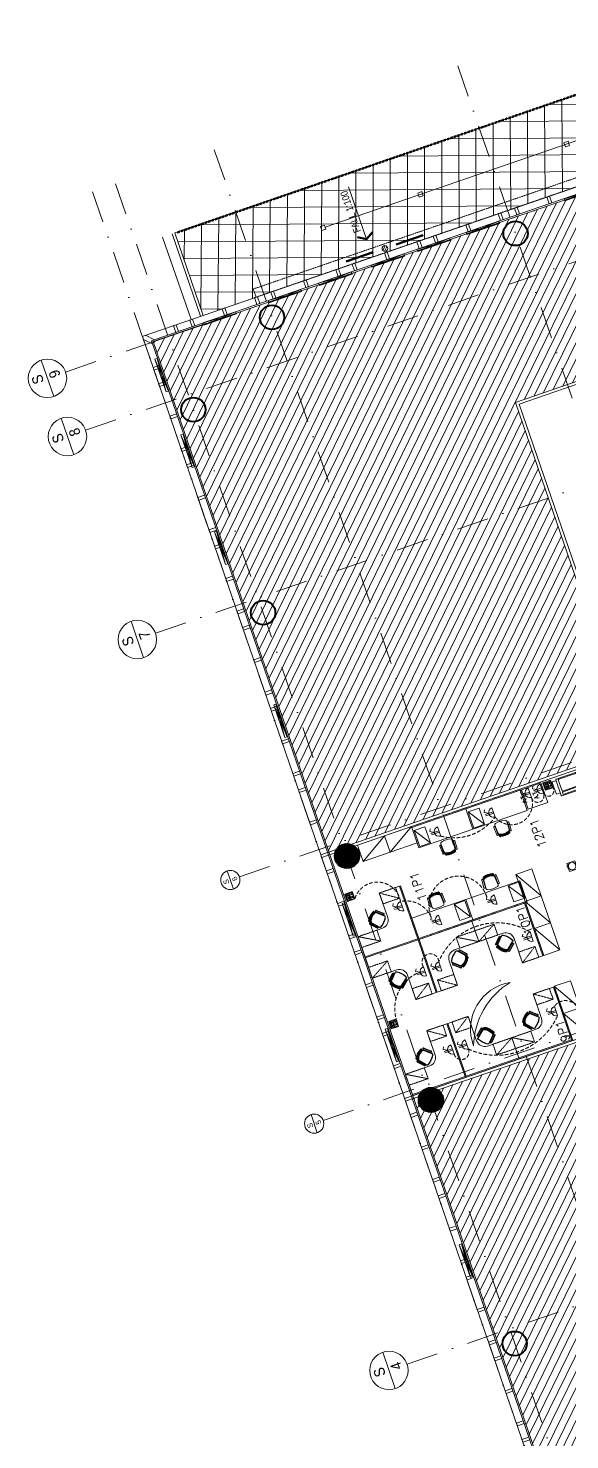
# Model space of a CAD drawing. Extents: x 760773 to 1075934, y 719259 to 1013331.
# Drawn here: x 975917 to 994841, y 839003 to 888305 of the extents above; entities that cross this region are included whole.
import ezdxf
from ezdxf.enums import TextEntityAlignment as Align

# ---------------------------------------------------------------- set-up
doc = ezdxf.new("R2010")
doc.units = 0
doc.header["$MEASUREMENT"] = 0
for name, pattern in [('DGN2', [0.82956, 0.41478, -0.41478]), ('DGN3', [1.24434, 0.8295600000000001, -0.41478]), ('DGN4', [1.1161312, 0.5580656, -0.2790328, 0, -0.2790328]), ('HIDDEN', [0.375, 0.25, -0.125])]:
    doc.linetypes.add(name, pattern=pattern)
for name, color, linetype in [('2', 7, 'Continuous'), ('5', 7, 'Continuous'), ('a-hatch', 5, 'Continuous'), ('e-b-shell', 253, 'Continuous'), ('LEGEND', 7, 'Continuous'), ('PS1-CIRCUIT', 1, 'HIDDEN'), ('PS1-SOCKET', 1, 'Continuous'), ('SOCKET', 1, 'Continuous')]:
    doc.layers.add(name, color=color, linetype=linetype)
for name, color, linetype, lineweight in [('27', 7, 'Continuous', 0), ('72471 FF-FUR', 9, 'Continuous', 30), ('A-Glaz', 5, 'Continuous', 30), ('A-WALL', 2, 'Continuous', 0), ('A-WALL-MEET', 2, 'Continuous', 0), ('AC-DIFF-HL', 7, 'Continuous', 0), ('OFFICE LEVEL 8-INT SLAB', 7, 'Continuous', 0), ('spare0', 7, 'Continuous', 0)]:
    doc.layers.add(name, color=color, linetype=linetype, lineweight=lineweight)
doc.styles.add('dgn043', font='dgn043.shx')
doc.styles.add('ROMANS', font='romans.shx')
doc.styles.add('Styledgn043', font='dgn043.shx')
doc.dimstyles.get("Standard").update_dxf_attribs({"dimtxt": 0.18, "dimasz": 0.18, "dimexe": 0.18, "dimexo": 0.0625, "dimgap": 0.09, "dimtad": 0, "dimtih": 1, "dimtoh": 1, "dimdec": 4, "dimzin": 0, "dimdsep": 46, "dimtxsty": 'Standard', "dimcen": 0.09, "dimadec": 0, "dimazin": 0, "dimtfac": 1, "dimtdec": 4, "dimtofl": 0, "dimtmove": 0, "dimatfit": 3, "dimfxl": 1, "dimtolj": 1, "dimtzin": 0, "dimarcsym": 0})
pattern_1 = [(244.0000000025343, (1013934.397996835, 889221.9745126645), (224.6985115796392, -109.5927866873305), [])]

# ---------------------------------------------------------------- blocks, each defined once
blk = doc.blocks.new('AnonymousCell')
at = {"layer": 'e-b-shell', "lineweight": 0, "flags": 128}
for points in [[(-25.8267228155164, 19.71516574302223), (-25.79416601452976, 19.620613879757), (-25.55774912564084, 19.70201879029628), (-25.59030592360068, 19.79657065344509), (-25.8267228155164, 19.71516574302223)], [(-24.85002331295982, 16.87860864587128), (-24.81746651197318, 16.78405678272247), (-24.58104962308425, 16.86546169011854), (-24.61360642407089, 16.96001355326734), (-24.85002331295982, 16.87860864587128)], [(-23.87332381354645, 14.04205155489035), (-23.84076701244339, 13.94749968871474), (-23.60435012355447, 14.02890459599439), (-23.63690692454111, 14.12345646228641), (-23.87332381354645, 14.04205155489035)], [(-22.89662397536449, 11.20549355447292), (-22.86406717728823, 11.11094169435091), (-22.6276502852561, 11.19234659872018), (-22.66020708635915, 11.28689846186899), (-22.89662397536449, 11.20549355447292)], [(-21.9199244758347, 8.368936454411596), (-21.88736767473165, 8.274384591146372), (-21.65095078584272, 8.35578950168565), (-21.68350758682936, 8.450341361691244), (-21.9199244758347, 8.368936454411596)], [(-20.94322497327812, 5.532379363314249), (-20.91066817531828, 5.437827497255057), (-20.67425128631294, 5.519232404534705), (-20.70680808741599, 5.613784270710312), (-20.94322497327812, 5.532379363314249)], [(-19.96652513800655, 2.695821363013238), (-19.9339683400467, 2.601269502774812), (-19.69755145104136, 2.682674410287291), (-19.73010824911762, 2.777226270292886), (-19.96652513800655, 2.695821363013238)], [(-18.98982563544996, -0.1407357340212911), (-18.95726883749012, -0.2352875942597166), (-18.72085194860119, -0.153882686747238), (-18.75340874656104, -0.05933082674164325), (-18.98982563544996, -0.1407357340212911)], [(-18.01312613592017, -2.977292828145437), (-17.98056933493353, -3.071844691294245), (-17.74415244604461, -2.990439783898182), (-17.77670924703125, -2.895887917722575), (-18.01312613592017, -2.977292828145437)], [(-17.03642630076502, -5.813850825536065), (-17.00386949977838, -5.908402685658075), (-16.76745261088945, -5.826997778262012), (-16.80000940884929, -5.732445915113203), (-17.03642630076502, -5.813850825536065)], [(-16.05972679832485, -8.650407922687009), (-16.02717000024859, -8.744959785719402), (-15.79075311135966, -8.663554878439754), (-15.82330990931951, -8.569003018317744), (-16.05972679832485, -8.650407922687009)], [(-15.08302729576826, -11.48696501669474), (-15.05047050083522, -11.58151687972713), (-14.81405360880308, -11.50011197547428), (-14.84661041281652, -11.40556010918226), (-15.08302729576826, -11.48696501669474)], [(-14.10632746049669, -14.32352301396895), (-14.07377066253684, -14.41807487711776), (-13.8373537735315, -14.3366699697217), (-13.86991057149135, -14.2421181066893), (-14.10632746049669, -14.32352301396895)], [(-13.1296279609669, -17.1600801111199), (-13.09707115998026, -17.2546319742687), (-12.86065427097492, -17.17322706687264), (-12.89321107207797, -17.07867520372383), (-13.1296279609669, -17.1600801111199)]]:
    blk.add_lwpolyline(points, dxfattribs=at)
blk = doc.blocks.new('AnonymousCell2')
at = {"layer": 'e-b-shell', "lineweight": 0, "flags": 128}
for points in [[(-25.8267828914104, 19.71515426191036), (-25.79422609030735, 19.62060240178835), (-25.55780920141842, 19.70200730918441), (-25.59036599937826, 19.79655917233322), (-25.8267828914104, 19.71515426191036)], [(-24.85008338885382, 16.87859716487583), (-24.81752659089398, 16.7840453046374), (-24.58110970188864, 16.86545021214988), (-24.61366649984848, 16.96000207227189), (-24.85008338885382, 16.87859716487583)], [(-23.87338388932403, 14.0420400738949), (-23.84082708833739, 13.94748820760287), (-23.60441019933205, 14.02889311499894), (-23.63696700031869, 14.12344498117454), (-23.87338388932403, 14.0420400738949)], [(-22.89668405102566, 11.20548207336105), (-22.86412725306582, 11.11093021335546), (-22.62771036406048, 11.19233511760831), (-22.66026716213673, 11.28688698087353), (-22.89668405102566, 11.20548207336105)], [(-21.91998455161229, 8.368924973299727), (-21.88742775353603, 8.274373113177717), (-21.65101086453069, 8.35577802057378), (-21.68356766260695, 8.450329883722588), (-21.91998455161229, 8.368924973299727)], [(-20.9432850490557, 5.532367885345593), (-20.91072825097945, 5.437816016143188), (-20.67431136209052, 5.519220926566049), (-20.70686816319358, 5.613772789714858), (-20.9432850490557, 5.532367885345593)], [(-19.96658521378413, 2.695809881901368), (-19.93402841582429, 2.601258021779358), (-19.69761152693536, 2.682662929175422), (-19.7301683248952, 2.777214789297432), (-19.96658521378413, 2.695809881901368)], [(-18.98988571122754, -0.1407472151331604), (-18.9573289132677, -0.2352990753715858), (-18.72091202437878, -0.1538941678591073), (-18.75346882233862, -0.05934230785351247), (-18.98988571122754, -0.1407472151331604)], [(-18.01318621181417, -2.977304306114092), (-17.98062941373792, -3.071856172406115), (-17.74421252484899, -2.990451265010051), (-17.77676932280883, -2.895899398834445), (-18.01318621181417, -2.977304306114092)], [(-17.03648637665901, -5.81386230350472), (-17.00392957543954, -5.908414166769944), (-16.76751268655062, -5.827009259373881), (-16.80006948765367, -5.732457396108657), (-17.03648637665901, -5.81386230350472)], [(-16.05978687712923, -8.650419403682463), (-16.02723007602617, -8.744971266831271), (-15.79081318702083, -8.66356635640841), (-15.82336998509709, -8.569014499429613), (-16.05978687712923, -8.650419403682463)], [(-15.08308737457264, -11.48697649454698), (-15.0505305766128, -11.581528360839), (-14.81411368446425, -11.50012345658615), (-14.84667048871052, -11.40557158726733), (-15.08308737457264, -11.48697649454698)], [(-14.10638753930107, -14.32353449508082), (-14.07383073831443, -14.41808635822963), (-13.83741384930909, -14.33668145083357), (-13.86997065041214, -14.24212958768476), (-14.10638753930107, -14.32353449508082)], [(-13.12968803674448, -17.16009159211535), (-13.09713123878464, -17.25464345526416), (-12.86071434989572, -17.1732385478681), (-12.89327114785556, -17.0786866848357), (-13.12968803674448, -17.16009159211535)]]:
    blk.add_lwpolyline(points, dxfattribs=at)
blk = doc.blocks.new('AnonymousCell5')
at = {"layer": 'e-b-shell', "lineweight": 13}
for p, q in [((0.01496272161602974, 0.09875240037217736), (-0.06867315899580717, -0.07272657239809632)), ((0.068890365306288, 0.07245013280771673), (-0.0147455184487626, -0.09902883996255696))]:
    blk.add_line(p, q, dxfattribs=at)
blk.add_circle((0.0001085986150428653, -0.0001382227055728436), 0.1, dxfattribs=at)
blk = doc.blocks.new('AnonymousCell44')
at = {"layer": 'e-b-shell', "lineweight": 0}
blk.add_line((0.4490999999688938, -0.8106000000843778), (-0.1811999999918044, 1.019899999955669), dxfattribs=at)
at = {"layer": 'e-b-shell', "lineweight": 70, "flags": 128}
blk.add_lwpolyline([(0.6543999999994412, -0.5685000000521541), (0.4490999999688938, -0.8106000000843778), (0.1380999999819323, -0.7462999999988824)], dxfattribs=at)
at = {"layer": 'e-b-shell', "lineweight": 13, "style": 'Styledgn043', "width": 0.8800095992320615}
blk.add_text('FALL 1:100', height=0.25002, rotation=108.9974972222222, dxfattribs=at).set_placement((0.01849789021071047, -0.6191882237326354), align=Align.TOP_LEFT)
blk = doc.blocks.new('CP311')
at = {"color": 0, "linetype": 'ByBlock', "lineweight": -2, "flags": 128}
for points in [[(0.29, 0, 0.4142135623730951), (0.31, 0.02), (0.3100000000000001, 0.8079999999999999, 0.4142135623730951), (0.29, 0.828), (-0.29, 0.828, 0.4142135623730951), (-0.31, 0.8079999999999999), (-0.3100000000000001, 0.02, 0.4142135623730951), (-0.29, 0), (0.29, 0)], [(0.258, 0.831), (0.258, 0.955, 0.4142135623730951), (0.238, 0.975), (-0.164, 0.975, 0.3404814509114064), (-0.192, 0.955), (-0.192, 0.831)], [(0.259, 0.08600000000000001, 0.4142135623730951), (0.279, 0.106), (0.279, 0.724, 0.4142135623730951), (0.259, 0.744), (-0.141, 0.744, 0.4142135623730951), (-0.161, 0.724), (-0.161, 0.106, 0.4142135623730951), (-0.141, 0.08600000000000001), (0.259, 0.08600000000000001)]]:
    blk.add_lwpolyline(points, format="xyb", dxfattribs=at)
for points in [[(-0.279, 0.197), (-0.19, 0.197), (-0.19, 0.748), (-0.279, 0.748), (-0.279, 0.197)], [(-0.279, 0.08600000000000001), (-0.19, 0.08600000000000001), (-0.19, 0.175), (-0.279, 0.175), (-0.279, 0.08600000000000001)]]:
    blk.add_lwpolyline(points, dxfattribs=at)
blk = doc.blocks.new('X7')
at = {"color": 0}
for p in [(36.290625, 43.35625), (36.334375, 43.35625), (36.378125, 43.35625), (36.421875, 43.35625), (36.465625, 43.35625), (36.509375, 43.35625), (36.553125, 43.35625), (36.596875, 43.35625)]:
    blk.add_point(p, dxfattribs=at)
blk = doc.blocks.new('c71')
at = {"color": 0, "linetype": 'ByBlock'}
for p, q in [((-0.2676287045943245, 0.4146415867335163), (-0.2807783945217889, 0.1346486978703179)), ((-0.2177369129458603, 0.4113538631866686), (-0.230886602873441, 0.131360974323703)), ((-0.1995340229991052, 0.3800429396512918), (-0.2175053333075412, 0.07267822736361995)), ((-0.1923860814082363, 0.4674331368401181), (-0.1920419235809168, 0.4751422721734271)), ((0.1923860814083673, 0.4674331368401181), (0.1920419235811642, 0.4751422721734271)), ((0.1991828014100975, 0.3783417520164512), (0.2170819825275175, 0.07370766289788298)), ((0.2176862872490965, 0.4113538631866686), (0.2308359771765608, 0.1313609743234702)), ((0.2675780788974444, 0.4146415867335163), (0.2807277688249087, 0.1346486978703179))]:
    blk.add_line(p, q, dxfattribs=at)
for centre, radius, start, end in [((-0.1670667987139823, 0.4740273112417199), 0.025, 100.388448409383, 177.4438499146913), ((0.0004500657492390019, 0.003965877091977745), 0.5237106038435463, 70.41816864246042, 109.1761296822405), ((0.1670667987139969, 0.4740273112419527), 0.025, 2.556150085308687, 69.12966926182018), ((-0.2558324986975568, 0.133004836096894), 0.02500000000000047, 176.2298261798279, 356.2298261798279), ((-0.2426828087700924, 0.4129977249600925), 0.02500000000000047, 356.2298261798279, 176.2298261798279), ((-0.1676135416591933, 0.06939050381700508), 0.05, 176.2298261798279, 256.6170886865341), ((-0.1179139750361137, 0.3719240892892703), 0.08202285023499462, 119.0662889584956, 178.9881622966963), ((-0.0002142560740394402, 0.07559435223857873), 0.3821521505712517, 59.76832401219354, 120.2316759874463), ((-0.1674109565411855, 0.4663181759086438), 0.025, 177.4438499146913, 294.5277326249019), ((-0.002307648997280921, 0.7641911635496654), 0.7641946477770182, 256.6170886865341, 283.7289455323489), ((0.0004500657492390019, 0.003965877091977745), 0.4667106038435462, 70.41816864246042, 109.1761296822405), ((0.1674109565414328, 0.4663181759086438), 0.025, 245.47226737927, 2.556150085308699), ((0.1171517533259539, 0.3720597940338776), 0.08227123340431479, 1.042916231893339, 60.60246720274574), ((0.1671914078438494, 0.07040152349742129), 0.05, 283.7289455323489, 3.791322864058184), ((0.2426321830732122, 0.4129977249600925), 0.02500000000000047, 3.770173820172058, 183.770173820172), ((0.2557818730006766, 0.1330048360971268), 0.02500000000000047, 183.770173820172, 3.770173820172093)]:
    blk.add_arc(centre, radius, start, end, dxfattribs=at)
for p in [(-36.46270133998559, -42.85671357172565), (-36.46270133998547, -42.88200949560246)]:
    blk.add_blockref('X7', p, dxfattribs=at)
blk = doc.blocks.new('ws-20001')
at = {"lineweight": -2}
for p, q in [((-2.014996790324744, -0.8149506849233603), (-2.015000000000327, -0.0649999999998272)), ((-1.114925777263807, -0.8151632982228989), (-2.014996790324744, -0.8149506849233603)), ((-0.814997843781839, -2.0150000000001), (-0.8149978437838854, -1.115163289566965)), ((-0.814997843781839, -2.0150000000001), (-0.02999830917565305, -2.014999999999986)), ((-0.06499999999994088, -2.014999999999759), (-0.814997843781839, -2.0150000000001))]:
    blk.add_line(p, q, dxfattribs=at)
at = {"linetype": 'HIDDEN', "lineweight": -2, "ltscale": 0.001}
for p, q in [((-2.014996790324744, -0.8149506849233603), (-1.614996790324994, -0.2149506849233944)), ((-0.814997843781839, -2.0150000000001), (-0.4149978437817481, -1.314999999999998))]:
    blk.add_line(p, q, dxfattribs=at)
at = {"lineweight": -2, "extrusion": (0, 0, -1), "flags": 128}
for points in [[(0.06499830917800864, -0.06499999999772399), (2.015000000000327, -0.0649999999998272), (2.0150000000001, -0.02999999999991587), (0.06500000000005457, -0.02999999999985903), (0.06500000000005457, -0.06499999999988404)], [(0.06499830917539384, -2.014999999999816), (0.06499830917800864, -0.06499999999977035), (0.02999830917792679, -0.06499999999977035), (0.02999830917565305, -2.014999999999986)]]:
    blk.add_lwpolyline(points, dxfattribs=at)
at = {"linetype": 'HIDDEN', "lineweight": -2, "ltscale": 0.001, "flags": 128}
for points in [[(-1.614996790324994, -0.2149506849233944), (-2.014996790324858, -0.2149506849232239), (-2.014996790324744, -0.8149506849233603), (-1.614996790324881, -0.8149506849232466), (-1.614996790324994, -0.2149506849233944)], [(-0.4149978437817481, -1.314999999999998), (-0.8149978437817254, -1.314999999999941), (-0.814997843781839, -2.0150000000001), (-0.4149978437819755, -2.01499999999993), (-0.4149978437817481, -1.314999999999998)]]:
    blk.add_lwpolyline(points, dxfattribs=at)
at = {"lineweight": -2, "extrusion": (0, 0, -1)}
blk.add_lwpolyline([(0.06500000000005457, -0.02999999999991587), (0.02999830740952802, -0.03000000176831463), (0.02999830917804047, -0.06499999999999773), (0.06500000176811227, -0.0649999982317695)], close=True, dxfattribs=at)
at = {"lineweight": -2}
blk.add_arc((-1.114997843784295, -1.115163289567136), 0.3, 0, 89.98623631082796, dxfattribs=at)
at = {"lineweight": -2, "rotation": 136.37928158431}
blk.add_blockref('c71', (-0.9963664496578986, -0.9963664496575007), dxfattribs=at)
blk = doc.blocks.new('cab100019')
at = {"layer": '72471 FF-FUR', "lineweight": 0, "ltscale": 0.001000001580537662}
blk.add_line((-0.892880673171021, 0.7501789135858417), (0, 0), dxfattribs=at)
at = {"layer": '72471 FF-FUR', "lineweight": 0, "ltscale": 0.001000001580537662, "flags": 128}
blk.add_lwpolyline([(0, 0), (-0.3255686212796718, 0.9455200863303617), (-0.892880673171021, 0.7501789135858417), (-0.5673120517749339, -0.1953411728609353), (0, 0)], dxfattribs=at)
blk = doc.blocks.new('cab100020')
at = {"layer": '72471 FF-FUR', "lineweight": 0, "ltscale": 0.001000001580537662}
blk.add_line((-0.8928806734038517, 0.7501789135858417), (0, 0), dxfattribs=at)
at = {"layer": '72471 FF-FUR', "lineweight": 0, "ltscale": 0.001000001580537662, "flags": 128}
blk.add_lwpolyline([(0, 0), (-0.3255686215125024, 0.9455200862139463), (-0.8928806734038517, 0.7501789135858417), (-0.5673120517749339, -0.1953411728609353), (0, 0)], dxfattribs=at)
blk = doc.blocks.new('X301')
at = {"color": 0}
for p in [(36290.625, 43356.25), (36334.375, 43356.25), (36378.125, 43356.25), (36421.875, 43356.25), (36465.625, 43356.25), (36509.375, 43356.25), (36553.125, 43356.25), (36596.875, 43356.25)]:
    blk.add_point(p, dxfattribs=at)
blk = doc.blocks.new('c7_21')
at = {"color": 0, "linetype": 'ByBlock', "lineweight": -2}
for p, q in [((-267.6287045943318, 414.6415867333999), (-280.7783945217961, 134.6486978704488)), ((-217.7369129460058, 411.3538631866686), (-230.8866028734701, 131.360974323703)), ((-199.5340229991125, 380.04293965135), (-217.5053333076066, 72.67822736367816)), ((-192.3860814083382, 467.4331368402055), (-192.0419235809604, 475.1422721734998)), ((192.3860814083382, 467.4331368402055), (192.0419235809604, 475.1422721734998)), ((199.1828014100029, 378.3417520163785), (217.081982527372, 73.70766289791209)), ((217.6862872489801, 411.3538631866686), (230.8359771764444, 131.360974323703)), ((267.5780788973134, 414.6415867333999), (280.7277688247705, 134.6486978704488))]:
    blk.add_line(p, q, dxfattribs=at)
for centre, radius, start, end in [((-167.0667987139823, 474.0273112419382), 25, 100.3884484095471, 177.4438499214214), ((0.4500657490571029, 3.965877092210576), 523.7106038435463, 70.41816863911755, 109.1761296820106), ((167.0667987139823, 474.0273112419382), 25, 2.556150078578563, 69.12966926110099), ((-255.8324986976295, 133.0048360970686), 25.00000000000047, 176.2298261767564, 356.2298261767564), ((-242.6828087701651, 412.9977249600342), 25.00000000000047, 356.2298261767564, 176.2298261767565), ((-167.6135416592806, 69.39050381694688), 50, 176.229826176752, 256.6170886893883), ((-117.9139750361937, 371.9240892891685), 82.02285023499462, 119.0662889585041, 178.9881622906126), ((-0.2142560740103363, 75.59435223857872), 382.1521505712518, 59.76832401560485, 120.2316759843951), ((-167.4109565413601, 466.3181759086583), 25, 177.4438499214311, 294.527732621207), ((-2.307648997470096, 764.1911635495053), 764.1946477770183, 256.6170886893881, 283.7289455297233), ((0.4500657490571029, 3.965877092210576), 466.7106038435463, 70.41816863911755, 109.1761296820106), ((167.4109565413601, 466.3181759086583), 25, 245.472267378793, 2.556150078568891), ((117.1517533259103, 372.0597940340522), 82.2712334043148, 1.04291623069194, 60.60246720218904), ((167.1914078437185, 70.4015234975086), 50, 283.7289455297247, 3.791322864256185), ((242.6321830731467, 412.9977249600342), 25.00000000000047, 3.770173823243595, 183.7701738232436), ((255.7818730006111, 133.0048360970686), 25.00000000000047, 183.7701738232436, 3.770173823243557)]:
    blk.add_arc(centre, radius, start, end, dxfattribs=at)
for p in [(-36462.70133998562, -42856.71357172569), (-36462.70133998562, -42882.00949560245)]:
    blk.add_blockref('X301', p, dxfattribs=at)
blk = doc.blocks.new('A$C0FED7554')
at = {"color": 4}
blk.add_line((3426.29999965243, 0.06528432900086045), (-3426.29999965243, -2.093147486448288e-06), dxfattribs=at)
at = {"layer": '27', "color": 4, "lineweight": 0}
for p, q in [((3426.29999965243, 2.093147486448288e-06), (-3426.29999965243, -2.093147486448288e-06)), ((3426.300002859905, -6852.600000070874), (3426.29999965243, 2.093147486448288e-06)), ((-3426.29999965243, -2.093147486448288e-06), (-3426.300004055724, -6852.599998453166)), ((-3426.300004055724, -6852.599998453166), (3426.300002859905, -6852.600000070874)), ((-2858.986371392384, -3185.343717701267), (-2858.98637185432, -730.3510915455408)), ((-2858.98637185432, -730.3510915455408), (2785.265092855319, -730.3510878686793)), ((2785.265092318878, -3185.343716891948), (-2858.986371392384, -3185.343717701267)), ((-2858.986373303458, -6320.705712608527), (-2858.986370896921, -3865.713087428827)), ((-2858.986370896921, -3865.713087428827), (2785.265095682815, -3865.713087607641)), ((2785.265093265101, -6320.705712781753), (-2858.986373303458, -6320.705712608527)), ((-1495.482919735834, -1630.276821188163), (-2255.937974708155, -1630.27682084078)), ((-2255.937975758687, -1969.336615535896), (-2255.937974708155, -1630.27682084078)), ((-1495.482925618067, -1969.336620620918), (-2255.937975758687, -1969.336615535896)), ((-1633.610751165077, -2542.668249004055), (-1633.610751563683, -2247.786042181309)), ((-1633.610751563683, -2247.786042181309), (-873.15569944866, -2247.786041546147)), ((-873.15570002608, -2542.668251230847), (-1633.610751165077, -2542.668249004055)), ((-447.0238022636622, -4923.516251374502), (-1554.34471747838, -4923.516252934467)), ((-1554.34471747838, -4923.516252934467), (-1554.34472416155, -5653.747507414315)), ((-1554.34472416155, -5653.747507414315), (-447.0238003525883, -5653.747508805711)), ((-1495.482919735834, -1630.276821188163), (-1495.482925618067, -1969.336620620918)), ((-312.5156557541341, -1630.276817758102), (-1072.970705987886, -1630.276822238695)), ((-1072.970710968599, -1967.884235809091), (-1072.970705987886, -1630.276822238695)), ((-312.5156588535756, -1967.884235173929), (-1072.970710968599, -1967.884235809091)), ((-873.15569944866, -2247.786041546147), (-873.15570002608, -2542.668251230847)), ((-447.0238003525883, -5653.747508805711), (-447.0238022636622, -4923.516251374502)), ((-312.5156557541341, -1630.276817758102), (-312.5156588535756, -1967.884235173929)), ((1133.986983438954, -1630.276821707841), (373.5319313239306, -1630.276822348591)), ((373.5319321434945, -1969.336620888207), (373.5319313239306, -1630.276822348591)), ((1133.986984258518, -1969.336620247457), (373.5319321434945, -1969.336620888207)), ((1944.83048726432, -4950.314982481766), (938.2074308972806, -4950.314990187529)), ((938.2074308972806, -4950.314990187529), (938.2074341643602, -5680.470913694706)), ((938.2074341643602, -5680.470913694706), (1944.830484712496, -5680.47091358481)), ((995.8591587115079, -2542.668248636182), (995.8591544572264, -2247.786043689121)), ((995.8591544572264, -2247.786043689121), (1756.314210427925, -2247.786041178275)), ((1756.314207969233, -2542.668247018475), (995.8591587115079, -2542.668248636182)), ((1133.986983438954, -1630.276821707841), (1133.986984258518, -1969.336620247457)), ((2316.954252144322, -1630.276823104825), (1556.499198151752, -1630.276819901075)), ((1556.499201765284, -1967.884236419108), (1556.499198151752, -1630.276819901075)), ((2316.954252006486, -1967.884231938515), (1556.499201765284, -1967.884236419108)), ((1756.314210427925, -2247.786041178275), (1756.314207969233, -2542.668247018475)), ((1944.830484712496, -5680.47091358481), (1944.83048726432, -4950.314982481766)), ((2316.954252144322, -1630.276823104825), (2316.954252006486, -1967.884231938515)), ((2785.265092855319, -730.3510878686793), (2785.265092318878, -3185.343716891948)), ((2785.265095682815, -3865.713087607641), (2785.265093265101, -6320.705712781753))]:
    blk.add_line(p, q, dxfattribs=at)
blk = doc.blocks.new('2-gang socket')
at = {"layer": 'SOCKET', "lineweight": 15}
for p, q in [((-170.2755155265331, 0), (170.2755155265331, 0)), ((-25, 0), (-25, 294.8147601336241)), ((25, 168.4302561541238), (106.442922949791, 309.4935366199036)), ((25, 0), (25, 294.8147601336241)), ((106.442922949791, 309.4935366199036), (182.4086077518295, 265.6347280502935))]:
    blk.add_line(p, q, dxfattribs=at)
blk.add_arc((0, 0), 170.2755155274644, 0, 180, dxfattribs=at)

msp = doc.modelspace()

# ---------------------------------------------------------------- hatches: boundary and pattern name
at = {"layer": '27', "lineweight": 0, "true_color": 0x636466}
h = msp.add_hatch(dxfattribs=at)
h.set_pattern_fill('ANSI31', color=251, scale=1999.999999999999)
h.set_pattern_definition(pattern_1)
h.paths.add_polyline_path([(1004317.040323936, 880211.1268692502), (1002804.210603, 879690.2178220522), (1003129.768927134, 878744.6999673127), (992941.2652856108, 875236.6200782493), (997084.1562073695, 863204.7911999892), (986422.6061961268, 859533.7251301202), (980286.5696318127, 877358.8129419602), (1002648.469171476, 885057.0093597024)])
h = msp.add_hatch(dxfattribs=at)
h.set_pattern_fill('ANSI31', color=251, scale=1999.999999999999)
h.set_pattern_definition(pattern_1)
h.paths.add_polyline_path([(1010916.158179535, 828253.8727048245), (1008170.509140027, 836230.1356955463), (1006561.795200785, 835678.4309748176), (1005676.90669944, 838243.2228577903), (1004733.350191445, 837918.3176170433), (1003466.673408123, 841597.0141091346), (1004412.206680694, 841922.5873242515), (1002031.778365478, 848835.853127983), (1001086.25993809, 848510.285024515), (1000370.009997623, 850590.4258906053), (1001315.528425601, 850915.993994279), (1000046.8264339, 854600.5721161221), (989385.2811502359, 850929.5077318716), (998648.0760968569, 824029.4656122666)])
at = {"layer": 'a-hatch', "lineweight": 0}
h = msp.add_hatch(dxfattribs=at)
h.set_pattern_fill('ANSI32', color=256, scale=75)
h.set_pattern_definition([(244.0000000025343, (1013934.397996835, 889221.9745126645), (25.27858255270942, -12.32918850232468), []), (244.0000000025343, (1013921.862073171, 889217.6580479884), (25.27858255270942, -12.32918850232468), [])])
edge = h.paths.add_edge_path()
edge.add_arc((987053.9938633431, 859391.2625237025), 424.9999999999985, 0, 360)
edge = h.paths.add_edge_path()
edge.add_arc((989986.9138024229, 850873.4392195853), 424.9999999999985, 0, 360)
at = {"layer": 'spare0', "linetype": 'Continuous', "lineweight": 0, "true_color": 0x555555}
h = msp.add_hatch(dxfattribs=at)
h.set_pattern_fill('USER', color=251, scale=599.9999989717211, style=0, double=1, pattern_type=0)
h.set_pattern_definition([(360, (815734611.7986956, 815628092.458239), (-2.842170943040401e-13, 599.9999989717255), []), (90, (815734611.7986956, 815628092.458239), (-599.9999989717255, -2.842170943040401e-13), [])])
h.paths.add_polyline_path([(981040.7986950857, 881154.9582385336), (982032.208214162, 878275.6928893846), (1011816.639666912, 888531.2842680718), (1010825.230144976, 891410.5496174612)])

# ---------------------------------------------------------------- linework, layer by layer
at = {"layer": '2', "color": 1, "linetype": 'DGN4', "lineweight": 0, "ltscale": 2000}
for p, q in [((977224.6157179876, 876296.7725270943), (1014738.034590273, 889213.2028636007)), ((977924.5906724915, 874263.884853117), (1015437.987042263, 887180.329596734)), ((990929.3577225216, 886990.3712062376), (1011730.970486274, 826578.1011491976)), ((982419.6833010578, 884060.2574887229), (1003220.889387266, 823649.168505472)), ((978164.8460888123, 882595.2006299074), (998462.334993956, 823648.6245959318)), ((978968.5375624459, 882871.9335926352), (999769.7436484216, 822460.8446095006)), ((980366.285275889, 867172.4664906978), (1017879.681646359, 880088.9112343148)), ((983296.3188001754, 858662.7644560976), (1020809.715169947, 871579.2091990161)), ((986226.3523237637, 850153.0624216137), (1023739.74869726, 863069.5071648814)), ((989156.3858475847, 841643.360384103), (1026669.782221663, 854559.8051270215))]:
    msp.add_line(p, q, dxfattribs=at)
at = {"layer": '5', "color": 7, "linetype": 'Continuous', "lineweight": 13}
for p, q in [((976370.44626793, 876713.3783229267), (976808.009915636, 875442.6030646965)), ((977070.4209224313, 874680.4915190382), (977507.9845710687, 873409.7162639514)), ((979513.1337345612, 867589.4237557302), (979950.6973861089, 866318.6485006433)), ((982869.9243490554, 858871.3055178019), (983088.7061750039, 858235.9178885123)), ((985799.6527595608, 850361.4984291194), (986018.4345866735, 849726.1107998878)), ((988303.066906703, 842060.2600060805), (988740.6305577852, 840789.4847536711))]:
    msp.add_line(p, q, dxfattribs=at)
for centre, radius in [((976589.2280914338, 876077.9906932296), 671.9992007425637), ((977289.2027460515, 874045.1038903889), 671.9992007425637), ((979731.9155616738, 866954.036126848), 671.9992007425637), ((982979.3152626117, 858553.6117027787), 335.9996003712819), ((985909.0436742231, 850043.804613223), 335.9996003712819), ((988521.8487352127, 841424.8723791774), 671.9992007425637)]:
    msp.add_circle(centre, radius, dxfattribs=at)
at = {"layer": '72471 FF-FUR', "lineweight": 0, "ltscale": 0.001000001580537662}
for p, q in [((991292.7769029791, 860937.165512896), (991866.3252261354, 860500.0816285379)), ((989401.7397530732, 860286.0292031552), (989975.288076229, 859848.945318797)), ((993266.1090167974, 857917.2803986225), (992692.5606936413, 858354.3642829809)), ((991375.0718659639, 857266.1440915758), (990801.5235428076, 857703.227975934))]:
    msp.add_line(p, q, dxfattribs=at)
at = {"layer": '72471 FF-FUR', "lineweight": 0, "ltscale": 0.001000001580537662, "flags": 128}
for points in [[(994070.3883792621, 861261.4418869783), (993388.0879512031, 861026.5051749941), (993153.1512381879, 861708.8056033967), (993835.4516672781, 861943.7423167553), (994070.3883792621, 861261.4418869783)], [(991458.1340494821, 860331.6020414605), (993349.1711993882, 860982.7383512013), (993104.9950845909, 861691.8772817614), (991213.9579330148, 861040.74097333), (991458.1340494821, 860331.6020414605)], [(989567.0968995761, 859680.4657317196), (991458.1340494821, 860331.6020414605), (991213.9579346849, 861040.7409720205), (989322.9207831089, 860389.6046635894), (989567.0968995761, 859680.4657317196)], [(991866.3252261354, 860500.0816285379), (991488.1177954151, 860369.8543665174), (991292.7769029791, 860937.165512896), (991670.9843329849, 861067.3927740823), (991866.3252261354, 860500.0816285379)], [(989975.288076229, 859848.945318797), (989597.0806455087, 859718.7180567763), (989401.7397530732, 860286.0292031552), (989779.9471830787, 860416.2564643413), (989975.288076229, 859848.945318797)], [(993100.7518702947, 858522.8438700583), (991209.7147203885, 857871.7075603176), (991453.8908351859, 857162.5686297574), (993344.9279867612, 857813.7049381885), (993100.7518702947, 858522.8438700583)], [(992692.5606936413, 858354.3642829809), (993070.7681243616, 858484.5915450015), (993266.1090167974, 857917.2803986225), (992887.9015867912, 857787.0531374364), (992692.5606936413, 858354.3642829809)], [(991209.7147194607, 857871.7075630114), (989318.6775695545, 857220.5712532705), (989562.8536843519, 856511.4323227106), (991453.8908359275, 857162.5686311418), (991209.7147194607, 857871.7075630114)], [(990801.5235428076, 857703.227975934), (991179.7309735281, 857833.4552379547), (991375.0718659639, 857266.1440915758), (990996.8644359576, 857135.9168303896), (990801.5235428076, 857703.227975934)]]:
    msp.add_lwpolyline(points, dxfattribs=at)
at = {"layer": '72471 FF-FUR', "lineweight": 0}
for points in [[(991202.7401419472, 861073.8951574368), (993093.7772928277, 861725.0314678872), (993105.1721962449, 861691.9382654383), (991214.1350453637, 861040.801954989)], [(989311.5258796922, 860422.6978660374), (991202.563030573, 861073.8341764876), (991213.9579339902, 861040.7409740388), (989322.9207831091, 860389.6046635897)], [(994830.6521101252, 858848.3243791899), (994732.9816637747, 859131.9799518653), (995016.637236451, 859229.6503982148), (995114.3076828006, 858945.994825539)], [(994748.9259025154, 859039.8397245812), (994763.0352614897, 859044.6979664832), (994758.1542427351, 859058.8734742426), (994744.0448837606, 859054.0152323407)], [(994770.1480373533, 858978.2061697461), (994784.2573963276, 858983.0644116479), (994779.376377573, 858997.2399194073), (994765.2670185985, 858992.3816775058)], [(993356.1457778296, 857780.5507540819), (991465.1086269488, 857129.4144436315), (991453.7137235316, 857162.5076460805), (993344.7508744126, 857813.6439565296)], [(991465.1086269958, 857129.4144470348), (989574.071476115, 856478.2781365846), (989562.6765726978, 856511.3713390339), (991453.7137235788, 857162.5076494826)]]:
    msp.add_lwpolyline(points, close=True, dxfattribs=at)
msp.add_circle((994923.6446732879, 859038.9873887021), 132.6954888994114, dxfattribs=at)
for centre, radius, start, end in [((993019.8560055819, 853349.1510501219), 1647.364875039693, 99.07093055799652, 200.9992847854245), ((994142.5304586032, 852701.8915449467), 2661.238125397431, 121.2956942821997, 178.7745210612281)]:
    msp.add_arc(centre, radius, start, end, dxfattribs=at)
at = {"layer": 'A-Glaz', "linetype": 'Continuous', "lineweight": 0, "ltscale": 0.001000000019179052}
msp.add_line((988571.4209612586, 853295.1452146085), (988603.9777799825, 853200.5933555876), dxfattribs=at)
at = {"layer": 'A-Glaz', "linetype": 'Continuous', "lineweight": 0, "ltscale": 0.001000000019179052, "flags": 128}
msp.add_lwpolyline([(988603.9768347713, 853200.5930301473), (988603.9758888459, 853200.5927054206), (988571.4190710759, 853295.1445631305), (988571.4200155718, 853295.1448882141)], dxfattribs=at)
at = {"layer": 'A-WALL', "color": 2, "linetype": 'Continuous', "lineweight": 0, "ltscale": 0.001000001580537662}
for p, q in [((992979.6592605097, 881777.1148635655), (993093.1216695296, 881816.1831032544)), ((989991.9411860717, 880748.6789178626), (990105.4035948525, 880787.747157789)), ((987231.0229552953, 879798.0376381509), (987344.4853637173, 879837.1058787926)), ((984470.1380476934, 878847.2867147237), (984583.6004558773, 878886.3549547711)), ((993068.3745375072, 875174.6233547173), (1003256.886475993, 878682.706976466)), ((998155.4125527971, 860400.7922276339), (993068.3745375072, 875174.6233547173)), ((981524.9966266135, 873607.4936308182), (981492.4397622315, 873702.0456384917))]:
    msp.add_line(p, q, dxfattribs=at)
at = {"layer": 'A-WALL', "linetype": 'Continuous', "lineweight": 0, "ltscale": 0.001000001580537662}
for p, q in [((997084.1562098371, 863204.7912008389), (986375.9675930977, 859517.6661712496)), ((997116.7130431716, 863110.2392914027), (986408.5253483291, 859423.114637284)), ((1000014.269600565, 854695.124025558), (989306.0664333667, 851007.9939858433)), ((1000046.8264339, 854600.5721161221), (989338.6241885974, 850913.4424518779))]:
    msp.add_line(p, q, dxfattribs=at)
at = {"layer": 'A-WALL', "linetype": 'Continuous', "lineweight": 0, "ltscale": 0.001000000019179052}
for p, q in [((988571.4159011809, 853295.1434724842), (988571.4190710759, 853295.1445631305)), ((988603.9727196676, 853200.5916133443), (988571.4159011809, 853295.1434724842)), ((988571.4190710759, 853295.1445631305), (988603.9758888459, 853200.5927054206)), ((988603.9758888459, 853200.5927054206), (988603.9727196676, 853200.5916133443))]:
    msp.add_line(p, q, dxfattribs=at)
at = {"layer": 'A-WALL', "color": 2, "linetype": 'Continuous', "lineweight": 0, "ltscale": 0.001000001580537662}
msp.add_lwpolyline([(1003129.77749366, 878744.702916918), (992941.2652856108, 875236.620078249), (998028.3038797899, 860462.787269742)], dxfattribs=at)
at = {"layer": 'A-WALL-MEET', "color": 2, "linetype": 'Continuous', "lineweight": 0, "ltscale": 0.001000000019179052}
msp.add_line((991179.1374107582, 845570.1574963849), (991146.5805948958, 845664.7093555247), dxfattribs=at)
at = {"layer": 'AC-DIFF-HL', "color": 4, "linetype": 'Continuous', "lineweight": 13}
for p, q in [((994645.9174309974, 882349.9816941022), (995813.0977984783, 882666.187350182)), ((994672.0690701776, 882273.9130999304), (995786.9461592976, 882742.2559443528)), ((991248.2743261189, 881096.8466459735), (992363.1514459238, 881565.189490381)), ((991222.1227176238, 881172.9152401305), (992389.3030544186, 881489.1208962231)), ((989502.1125632401, 880581.5928955354), (990669.2929000491, 880897.7985823154)), ((989528.2641717492, 880505.5243320648), (990643.1412915548, 880973.8671764723)), ((989063.2434616857, 880345.6548517423), (987896.0631248615, 880029.4491342761)), ((989037.0918531914, 880421.7234458983), (987922.2147640425, 879953.3805401045)), ((987233.4059090433, 879716.574958134), (986066.2255722189, 879400.3692406692)), ((987207.2542698625, 879792.6435523048), (986092.3771807137, 879324.300646512)), ((985464.9876360372, 879108.6104190369), (984297.8072991979, 878792.4046708863)), ((985438.835996842, 879184.6789825235), (984323.9589077077, 878716.3361074148)), ((983190.9773754347, 878326.8283602203), (982023.7970385954, 878010.62261207)), ((983164.8257362397, 878402.8969237058), (982049.9486471051, 877934.5540485991)), ((980815.0351564988, 875630.1017568633), (980346.6923121059, 876744.9789073542)), ((980738.9665623565, 875603.9501790542), (980422.7609062482, 876771.1304851634)), ((981646.4379894992, 872964.3406364656), (981330.2323027202, 874131.5209732755)), ((981722.5065529703, 872990.4922449747), (981254.1637392489, 874105.3693647663)), ((982890.0145643149, 869594.5006580914), (982421.6717505783, 870709.377747196)), ((982813.9460008289, 869568.349018897), (982497.7403140642, 870735.5293863916)), ((984965.5634399507, 863557.2431140423), (984497.2206262291, 864672.120233832)), ((984889.4948764795, 863531.091505533), (984573.2891897004, 864698.2718423414)), ((987351.1410592981, 856618.1887945754), (986882.7982148904, 857733.0659143802)), ((987275.0724651404, 856592.0371860801), (986958.8668090473, 857759.2175228744)), ((988860.7420334101, 852227.1334663172), (988392.3992196883, 853342.0105861081)), ((988784.673469939, 852200.9818578081), (988468.4677831597, 853368.1621946171)), ((991447.7430321358, 844702.1884791987), (990979.4001877131, 845817.0655683179)), ((991371.6744379641, 844676.0368400181), (991055.468781885, 845843.2172074985))]:
    msp.add_line(p, q, dxfattribs=at)
at = {"layer": 'AC-DIFF-HL', "color": 4, "linetype": 'Continuous', "lineweight": 13, "flags": 128}
for points in [[(994672.0690701776, 882273.9130999304), (995813.0977984783, 882666.187350182), (995786.9461592976, 882742.2559443528), (994645.9174309974, 882349.9816941022), (994672.0690701776, 882273.9130999304)], [(991248.2743261189, 881096.8466459735), (992389.3030544186, 881489.1208962231), (992363.1514459238, 881565.189490381), (991222.1227176238, 881172.9152401305), (991248.2743261189, 881096.8466459735)], [(989528.2641717492, 880505.5243320648), (990669.2929000491, 880897.7985823154), (990643.1412915548, 880973.8671764723), (989502.1125632401, 880581.5928955354), (989528.2641717492, 880505.5243320648)], [(989063.2434616857, 880345.6548517423), (987922.2147640425, 879953.3805401045), (987896.0631248615, 880029.4491342761), (989037.0918531914, 880421.7234458983), (989063.2434616857, 880345.6548517423)], [(987233.4059090433, 879716.574958134), (986092.3771807137, 879324.300646512), (986066.2255722189, 879400.3692406692), (987207.2542698625, 879792.6435523048), (987233.4059090433, 879716.574958134)], [(985464.9876360372, 879108.6104190369), (984323.9589077077, 878716.3361074148), (984297.8072991979, 878792.4046708863), (985438.835996842, 879184.6789825235), (985464.9876360372, 879108.6104190369)], [(983190.9773754347, 878326.8283602203), (982049.9486471051, 877934.5540485991), (982023.7970385954, 878010.62261207), (983164.8257362397, 878402.8969237058), (983190.9773754347, 878326.8283602203)], [(980815.0351564988, 875630.1017568633), (980422.7609062482, 876771.1304851634), (980346.6923121059, 876744.9789073542), (980738.9665623565, 875603.9501790542), (980815.0351564988, 875630.1017568633)], [(981722.5065529703, 872990.4922449747), (981330.2323027202, 874131.5209732755), (981254.1637392489, 874105.3693647663), (981646.4379894992, 872964.3406364656), (981722.5065529703, 872990.4922449747)], [(982890.0145643149, 869594.5006580914), (982497.7403140642, 870735.5293863916), (982421.6717505783, 870709.377747196), (982813.9460008289, 869568.349018897), (982890.0145643149, 869594.5006580914)], [(984965.5634399507, 863557.2431140423), (984573.2891897004, 864698.2718423414), (984497.2206262291, 864672.120233832), (984889.4948764795, 863531.091505533), (984965.5634399507, 863557.2431140423)], [(987351.1410592981, 856618.1887945754), (986958.8668090473, 857759.2175228744), (986882.7982148904, 857733.0659143802), (987275.0724651404, 856592.0371860801), (987351.1410592981, 856618.1887945754)], [(988860.7420334101, 852227.1334663172), (988468.4677831597, 853368.1621946171), (988392.3992196883, 853342.0105861081), (988784.673469939, 852200.9818578081), (988860.7420334101, 852227.1334663172)], [(991447.7430321358, 844702.1884791987), (991055.468781885, 845843.2172074985), (990979.4001877131, 845817.0655683179), (991371.6744379641, 844676.0368400181), (991447.7430321358, 844702.1884791987)]]:
    msp.add_lwpolyline(points, close=True, dxfattribs=at)
at = {"layer": 'OFFICE LEVEL 8-INT SLAB', "color": 4, "linetype": 'Continuous', "lineweight": 0, "ltscale": 0.001000001580537662}
msp.add_line((980286.5696318127, 877358.8129419602), (982142.1861206271, 877998.2140851532), dxfattribs=at)
at = {"layer": 'PS1-SOCKET', "linetype": 'HIDDEN', "lineweight": 0, "ltscale": 500}
for centre, radius, start, end in [((992801.646270444, 861219.6872203688), 735.2203263212264, 219.3087015385338, 17.48592888564373), ((993719.0280604499, 861487.0112561599), 221.0622659310079, 192.1192120621089, 25.88078794609705), ((994089.8162549783, 861672.4072716443), 193.5261917428771, 207.3471891760139, 33.49487734586315), ((990794.9932661338, 861812.8514357423), 1785.647129657513, 254.9049451454568, 323.6283634975684), ((988117.4691610752, 857658.6367864005), 822.8552072612034, 10.20784114373962, 163.4155867172714), ((990954.2964166722, 857652.5952888561), 1035.434165166278, 17.41911560804061, 203.0556155242454), ((989122.1219540407, 856866.0099475868), 958.4619520726473, 23.42819769598063, 101.7279826915209), ((992304.850183795, 854847.7695421099), 2212.317019635838, 58.75013035102128, 157.3220035534338), ((989971.044058132, 855682.6257063459), 293.0915135718967, 3.54184992852554, 212.7963139991376), ((990101.93650695, 854056.2485001584), 1376.222639612222, 116.2515616821171, 194.9126688831777), ((994692.135265859, 853868.4565680977), 473.3336597051524, 350.2841119776133, 145.0835245106422), ((992283.8287162189, 854762.7955150655), 2331.346885085991, 244.981531550428, 336.0762569124084), ((991054.4433693539, 852546.4344939331), 264.6255970386723, 194.9144902446788, 23.08550975559051)]:
    msp.add_arc(centre, radius, start, end, dxfattribs=at)
at = {"layer": 'spare0', "color": 2, "linetype": 'DGN3', "lineweight": 53, "true_color": 0xfff500}
for p, q in [((981119.9062846882, 881168.7771720205), (1013851.907425163, 892463.380760722)), ((981119.8750765318, 881168.7664031306), (981119.9062882654, 881168.777162959))]:
    msp.add_line(p, q, dxfattribs=at)
at = {"layer": 'spare0', "color": 2, "linetype": 'Continuous', "lineweight": 13, "true_color": 0xfff500}
for p, q in [((979904.3030254833, 877542.9605637103), (1013943.801643609, 889264.1594354421)), ((980317.2452393748, 877420.7457782537), (1013788.815136073, 888946.3842438968)), ((998462.334993956, 823648.6245959318), (979904.8887526955, 877543.2733976155)), ((980222.6933180076, 877388.1891457358), (998617.3215597848, 823966.395794562))]:
    msp.add_line(p, q, dxfattribs=at)
at = {"layer": 'spare0', "color": 1, "linetype": 'Continuous', "lineweight": 0}
msp.add_line((980285.595670936, 877356.8658814945), (1013757.315908073, 888882.0863895913), dxfattribs=at)
at = {"layer": 'spare0', "color": 191, "linetype": 'Continuous', "lineweight": 13, "true_color": 0xb948ff}
msp.add_line((986295.2431174485, 881353.8712760714), (1006562.214549538, 888332.3104163911), dxfattribs=at)
at = {"layer": 'spare0', "color": 2, "linetype": 'Continuous', "lineweight": 0, "true_color": 0xfff500}
for p, q in [((980946.2557984585, 881122.3659354962), (981937.6562926754, 878243.1362561503)), ((980615.2493954896, 881008.6346055784), (981606.7288352252, 878129.1756469529))]:
    msp.add_line(p, q, dxfattribs=at)
at = {"layer": 'spare0', "color": 7, "linetype": 'Continuous', "lineweight": 0, "flags": 128}
msp.add_lwpolyline([(981040.7986950857, 881154.9582385336), (982032.208214162, 878275.6928893846), (1011816.639666912, 888531.2842680718), (1010825.230144976, 891410.5496174612), (981040.7986950857, 881154.9582385336)], dxfattribs=at)
at = {"layer": 'spare0', "color": 1, "linetype": 'Continuous', "lineweight": 0, "flags": 128}
msp.add_lwpolyline([(980283.6431090814, 877362.5365316194), (980283.6431090814, 877362.5365316194), (998647.7622708072, 824029.357549003), (1032119.334462523, 835555.0015749254), (1013757.255298017, 888882.2624164132)], dxfattribs=at)
at = {"layer": 'spare0', "color": 191, "linetype": 'DGN2', "lineweight": 13, "true_color": 0xb9b6ff, "flags": 128}
msp.add_lwpolyline([(983880.4696997396, 878912.7756376782), (983782.8788462855, 879196.2016362468), (1009870.382200359, 888178.7992346798), (1009967.973056671, 887895.3732359923), (983880.4696997396, 878912.7756376782)], dxfattribs=at)
at = {"layer": 'spare0', "color": 191, "linetype": 'Continuous', "lineweight": 13, "true_color": 0xb948ff, "flags": 128}
for points in [[(994687.5049332358, 884164.2211950332), (994638.6699525096, 884306.0490614689), (994780.4978218043, 884354.884041598), (994829.3328027712, 884213.0561755219), (994687.5049332358, 884164.2211950332)], [(989581.7016218874, 882406.161891749), (989532.8666417572, 882547.9897611643), (989674.694510935, 882596.8247412959), (989723.5294911835, 882454.9968719993), (989581.7016218874, 882406.161891749)], [(986177.832745074, 881234.1223547974), (986128.9977648248, 881375.9502255233), (986270.8256341197, 881424.7852056533), (986319.6606143686, 881282.9573352843), (986177.832745074, 881234.1223547974)]]:
    msp.add_lwpolyline(points, dxfattribs=at)
at = {"layer": 'spare0', "color": 2, "linetype": 'Continuous', "lineweight": 0, "flags": 128}
for points in [[(992987.8217700707, 881783.7207959207), (993082.3736337392, 881816.2775997445), (993000.9795694341, 882052.6630021841), (992906.4277088601, 882020.106201819), (992987.8217700707, 881783.7207959207)], [(994122.4447658045, 882174.4005650798), (994216.9966323365, 882206.9573690209), (994135.6025650488, 882443.3427690783), (994041.0507080542, 882410.7859712143), (994122.4447658045, 882174.4005650798)], [(992420.510289189, 881588.3808746851), (992515.0621517877, 881620.9376781505), (992433.6680875992, 881857.3230817824), (992339.1162254793, 881824.7662808212), (992420.510289189, 881588.3808746851)], [(990151.2643651945, 880807.0211799659), (990245.8162282658, 880839.5779840254), (990164.422167061, 881075.9633870629), (990069.8703035099, 881043.4065861008), (990151.2643651945, 880807.0211799659)], [(991285.8873633122, 881197.7009461432), (991380.4392303216, 881230.2577503241), (991299.0451602923, 881466.6431561034), (991204.4933023424, 881434.0863521618), (991285.8873633122, 881197.7009461432)], [(989583.9528839571, 880611.6812557491), (989678.5047501294, 880644.2380601679), (989597.1106828429, 880880.6234658285), (989502.558823106, 880848.066664985), (989583.9528839571, 880611.6812557491)], [(987314.706950544, 879830.3215623408), (987409.2588137375, 879862.8783658065), (987327.8647494287, 880099.2637725391), (987233.3128889791, 880066.7069670485), (987314.706950544, 879830.3215623408)], [(988449.3299465155, 880221.0013316189), (988543.8818126885, 880253.5581354409), (988462.4877451627, 880489.943535499), (988367.935884832, 880457.3867368017), (988449.3299465155, 880221.0013316189)], [(986747.3954694251, 879634.9816399141), (986841.9473330948, 879667.5384451655), (986760.5532677156, 879903.9238505877), (986666.0014053573, 879871.3670465259), (986747.3954694251, 879634.9816399141)], [(984478.1495380389, 878853.6219339891), (984572.7014019467, 878886.1787381679), (984491.3073413345, 879122.5641413246), (984396.7554783801, 879090.0073403635), (984478.1495380389, 878853.6219339891)], [(985612.7725375873, 879244.3017005245), (985707.3244039995, 879276.8585041085), (985625.9303339702, 879513.2439104829), (985531.3784759027, 879480.6871090446), (985612.7725375873, 879244.3017005245)], [(983910.8380607337, 878658.2820128709), (984005.3899246432, 878690.8388140715), (983923.9958573562, 878927.2242202085), (983829.4439967846, 878894.667419485), (983910.8380607337, 878658.2820128709)], [(981641.5921130158, 877876.9223335317), (981736.1439752568, 877909.4791383069), (981654.749911544, 878145.864540629), (981560.1980514507, 878113.3077396668), (981641.5921130158, 877876.9223335317)], [(982776.2151107775, 878267.6021026882), (982870.7669742092, 878300.1589066298), (982789.3729041793, 878536.5443099049), (982694.8210498086, 878503.987508943), (982776.2151107775, 878267.6021026882)], [(980259.545800089, 877281.3275217334), (979941.775232551, 877436.3153849166), (979904.9413135037, 877543.2888274716), (980011.9142872085, 877580.1225934547), (980329.6848552212, 877425.1347210923), (980222.7118796104, 877388.3009623801), (980259.545800089, 877281.3275217334)], [(981074.2806310639, 877681.5824124134), (981168.8324948539, 877714.1392163557), (981087.4384309017, 877950.5246224928), (980992.8865700943, 877917.9678179544), (981074.2806310639, 877681.5824124134)], [(980865.1551485044, 874753.59661024), (980897.7119498226, 874659.0447499066), (981134.1288379413, 874740.4496571333), (981101.572039961, 874835.0015167501), (980865.1551485044, 874753.59661024)], [(981841.8546510913, 871917.0395103011), (981874.4114489538, 871822.4876496111), (982110.8283381449, 871903.8925602952), (982078.2715430238, 871998.444420627), (981841.8546510913, 871917.0395103011)], [(982818.5541502218, 869080.4824163229), (982851.1109482023, 868985.9305555144), (983087.527840376, 869067.3354627402), (983054.9710395309, 869161.8873234297), (982818.5541502218, 869080.4824163229)], [(983795.2539850451, 866243.9244185007), (983827.810786483, 866149.3725585252), (984064.227675076, 866230.777464918), (984031.6708773371, 866325.3293287068), (983795.2539850451, 866243.9244185007)], [(984771.9534884664, 863407.367321304), (984804.5102863294, 863312.8154606138), (985040.927175521, 863394.2203691526), (985008.3703773009, 863488.772228531), (984771.9534884664, 863407.367321304)], [(990632.15116596, 846388.0229408062), (990664.7079638244, 846293.4710808307), (990901.1248525359, 846374.8759891309), (990868.5680550319, 846469.4278486284), (990632.15116596, 846388.0229408062)], [(991608.8506650907, 843551.4658473053), (991641.4074664077, 843456.9139836334), (991877.8243551234, 843538.3188916965), (991845.2675542816, 843632.870754413), (991608.8506650907, 843551.4658473053)], [(992585.5505036091, 840714.9078496014), (992618.1073018293, 840620.3559901036), (992854.5241898283, 840701.7608967345), (992821.9673923216, 840796.3127575421), (992585.5505036091, 840714.9078496014)]]:
    msp.add_lwpolyline(points, dxfattribs=at)
at = {"layer": 'spare0', "linetype": 'Continuous', "lineweight": 0, "flags": 128}
for points in [[(985748.6529905779, 860570.8102235118), (985781.2097883209, 860476.258363536), (986017.6266776313, 860557.6632737438), (985985.0698766691, 860652.2151343148), (985748.6529905779, 860570.8102235118)], [(986725.3528257577, 857734.2522292641), (986757.9096238605, 857639.7003670252), (986994.3265125732, 857721.1052772322), (986961.7697145924, 857815.6571364918), (986725.3528257577, 857734.2522292641)], [(987702.0523257229, 854897.695132664), (987734.6091233481, 854803.1432693525), (987971.0260158755, 854884.548177055), (987938.4692139608, 854979.1000402486), (987702.0523257229, 854897.695132664)], [(988678.7518279521, 852061.1380351104), (988711.3086253382, 851966.586175731), (988947.725514768, 852047.99108272), (988915.1687170261, 852142.5429437673), (988678.7518279521, 852061.1380351104)], [(989655.4516632537, 849224.5800385991), (989688.0084614727, 849130.0281779076), (989924.4253495921, 849211.4330850159), (989891.8685516083, 849305.9849457048), (989655.4516632537, 849224.5800385991)]]:
    msp.add_lwpolyline(points, dxfattribs=at)
at = {"layer": 'spare0', "color": 5, "linetype": 'Continuous', "lineweight": 40}
for centre, radius in [((992945.7091972796, 881135.59733229), 424.9999999999984), ((984436.0141262991, 878205.5649532605), 424.9999999999984), ((981684.8226889331, 874984.4727175744), 424.9999999999984), ((984126.583166002, 867893.0831655784), 424.9999999999985), ((992916.9208855602, 842364.0807782917), 424.9999999999985)]:
    msp.add_circle(centre, radius, dxfattribs=at)
at = {"layer": 'spare0', "linetype": 'Continuous', "lineweight": 40}
for centre in [(987053.9938633431, 859391.2625237025), (989986.9138024229, 850873.4392195853)]:
    msp.add_circle(centre, 424.9999999999985, dxfattribs=at)

# ---------------------------------------------------------------- block references
at = {"color": 7, "linetype": 'Continuous', "lineweight": 0, "xscale": 999.9999999999975, "yscale": 999.9999999999975, "zscale": 999.9999999999975}
for name, p in [('AnonymousCell', (1006105.858230828, 856740.3649317534)), ('AnonymousCell2', (1006301.258231282, 856173.0649316813)), ('AnonymousCell44', (987289.7582309229, 881748.3649315155))]:
    msp.add_blockref(name, p, dxfattribs=at)
at = {"color": 191, "linetype": 'DGN2', "lineweight": 13, "true_color": 0xb9b6ff, "xscale": 999.9999999999975, "yscale": 999.9999999999975, "zscale": 999.9999999999975}
msp.add_blockref('AnonymousCell5', (988380.7582309229, 880612.3649312776), dxfattribs=at)
at = {"lineweight": 0}
for name, p, xscale, yscale, zscale, rotation in [('cab100020', (988561.3469097022, 859529.8171255003), 999.9999999999999, 999.9999999999999, 999.9999999999999, 270), ('cab100020', (987615.8268234787, 859204.2485040141), 999.9999999999999, 999.9999999999999, 999.9999999999999, 270), ('cab100020', (992952.8457383126, 858752.1868826173), 1000, 1000, 1000, 179.9999999999948), ('cab100020', (993278.4143598048, 857806.6667962846), 1000, 1000, 1000, 179.9999999999948), ('cab100019', (993603.9830278143, 856861.1467259694), 999.9999999999984, 999.9999999999984, 999.9999999999984, 179.9999999999948), ('cab100020', (994299.0655214541, 854842.4661041424), 1000, 1000, 1000, 179.9999999999948), ('cab100019', (994624.6341894633, 853896.946033827), 999.9999999999984, 999.9999999999984, 999.9999999999984, 179.9999999999948)]:
    msp.add_blockref(name, p, dxfattribs=dict(at, xscale=xscale, yscale=yscale, zscale=zscale, rotation=rotation))
at = {"layer": '72471 FF-FUR', "lineweight": 0, "ltscale": 0.001000001580537662, "xscale": 1000.001580537663, "yscale": 1000.001580537663, "zscale": 1000.001580537663, "rotation": 108.9999971079675}
msp.add_blockref('CP311', (995228.6457379651, 862050.0331625156), dxfattribs=at)
at = {"layer": '72471 FF-FUR', "lineweight": 0, "ltscale": 0.001000001580537662, "extrusion": (0, 0, -1), "zscale": -1}
for p, rotation in [((-992407.2363266418, 860607.5509192703), 160.8269828878543), ((-990516.1991767354, 859956.4146095294), 160.8269828878543), ((-992151.6495931348, 858246.8949922485), 340.8269828878543), ((-990260.612442301, 857595.7586852018), 340.8269828878543)]:
    msp.add_blockref('c7_21', p, dxfattribs=dict(at, rotation=rotation))
at = {"layer": '72471 FF-FUR', "lineweight": 0, "ltscale": 0.001000001580537662, "extrusion": (0, 0, -1)}
for p, xscale, yscale, zscale, rotation in [((-989612.2030387904, 856459.6827978153), -1000.001580537663, 1000.001580537663, 1000.001580537663, 70.99999710236673), ((-993301.896479759, 857830.6166724958), 1000.001580537664, 1000.001580537664, 1000.001580537664, 71.0000028920268), ((-989491.4505197472, 856518.574909327), -1000.001580537664, 1000.001580537663, 1000.001580537662, 250.9999971029038), ((-989581.2751183236, 856549.5040008436), 1000.001580537664, 1000.001580537664, 1000.001580537664, 71.00000289199825), ((-994988.3349244726, 852932.8290083489), -1000.001580537664, 1000.001580537664, 1000.001580537662, 70.99999710290375), ((-991177.8889644603, 851620.7872451801), 1000.001580537664, 1000.001580537664, 1000.001580537664, 251.0000028920269), ((-991267.7133756498, 851651.7162703051), -1000.001580537664, 1000.001580537664, 1000.001580537662, 70.99999710290375)]:
    msp.add_blockref('ws-20001', p, dxfattribs=dict(at, xscale=xscale, yscale=yscale, zscale=zscale, rotation=rotation))
at = {"layer": 'LEGEND', "xscale": 0.04, "yscale": 0.04, "zscale": 0.04, "rotation": 109.0000000025343}
for p in [(993947.4143614413, 861819.5527842218), (987025.0543281757, 857933.8480973591), (988557.5154897711, 853483.2577222381)]:
    msp.add_blockref('A$C0FED7554', p, dxfattribs=at)
at = {"layer": 'PS1-SOCKET', "rotation": 109.0000000025342}
for p in [(993862.4824228879, 861744.5036268443), (993447.456347365, 861601.5986887862), (992177.3376623598, 860914.9249911141), (990274.5366506695, 860249.8165246539), (992252.79509879, 857876.5734503344), (988982.7359781648, 857643.464053934), (990312.1164064053, 857161.1054300467), (993507.9730746064, 856578.1095720445), (989780.1071917797, 855362.8728137411), (990319.0120350113, 855539.7335278306), (994359.443951861, 853978.385423249), (991242.441646074, 852811.1940386683), (990743.2964537067, 852639.3245658953)]:
    msp.add_blockref('2-gang socket', p, dxfattribs=at)

# ---------------------------------------------------------------- texts
at = {"layer": '5', "color": 7, "linetype": 'Continuous', "lineweight": 13, "style": 'dgn043', "width": 0.9333344000000001}
for s, height, rotation, p in [('S', 375.0002897752461, 109.0000429889405, (976246.997182541, 876036.014704949)), ('9', 375.0002897752461, 109.0000429889405, (976836.6976801747, 876229.6147267972)), ('S', 375.0002897752461, 109.0000429889405, (976955.0011573696, 873979.5547952068)), ('8', 375.0002897752461, 109.0000429889405, (977536.8016537459, 874196.4548365391)), ('S', 375.0002897752461, 109.0000429889405, (979401.4015123042, 866890.6487872985)), ('7', 375.0002897752461, 109.0000429889405, (979983.5020096699, 867106.94882819)), ('S', 187.500144887623, 109.0000429887177, (982836.7655287646, 858488.1506242078)), ('6', 187.500144887623, 109.0000429887177, (983127.8657772047, 858596.2006446772)), ('S', 187.500144887623, 109.0000429887177, (985766.3052047893, 849978.6494846293)), ('5', 187.500144887623, 109.0000429887177, (986057.1054531202, 850087.5995058436)), ('4', 375.0002897752461, 109.0000429889405, (988773.5032707803, 841577.4271965949)), ('S', 375.0002897752461, 109.0000429889405, (988191.3027746418, 841361.5271559367))]:
    msp.add_text(s, height=height, rotation=rotation, dxfattribs=at).set_placement(p, align=Align.MIDDLE_CENTER)
at = {"layer": 'PS1-CIRCUIT', "ltscale": 1000, "style": 'ROMANS'}
for s, p in [('12P1', (994036.7523539858, 859744.3680947)), ('11P1', (989852.562212911, 857884.7780565455)), ('10P1', (993560.5268727924, 856709.7105667589)), ('9P1', (994859.6438828947, 852961.2370945084))]:
    msp.add_text(s, height=299.9999999999999, rotation=108.9999999996659, dxfattribs=at).set_placement(p)
at = {"layer": 'PS1-SOCKET', "char_height": 150, "attachment_point": 4, "rotation": 109.0000000025343, "style": 'ROMANS'}
for insert in [(993282.6734564698, 861247.8548857624), (993697.6995319927, 861390.7598238206)]:
    msp.add_mtext_dynamic_manual_height_columns('{\\W0.8;A.T}', width=400, gutter_width=1000, heights=[0], dxfattribs=dict(at, insert=insert))

# ---------------------------------------------------------------- leaders
at = {"layer": 'spare0', "color": 191, "linetype": 'Continuous', "lineweight": 0, "true_color": 0xb9b6ff}
for points in [[(988773.7778363213, 880752.7855839053), (989716.5130389895, 881077.3953033007)], [(987974.0804207298, 880477.427680306), (987031.3452422618, 880152.8178848546)]]:
    msp.add_leader(points, dimstyle='Standard', override={"dimscale": 1, "dimtxt": 0.5, "dimasz": 0.25, "dimgap": 0.25, "dimtad": 1, "dimclrd": 0, "dimlwd": 65534}, dxfattribs=at)

doc.saveas('drawing.dxf')
